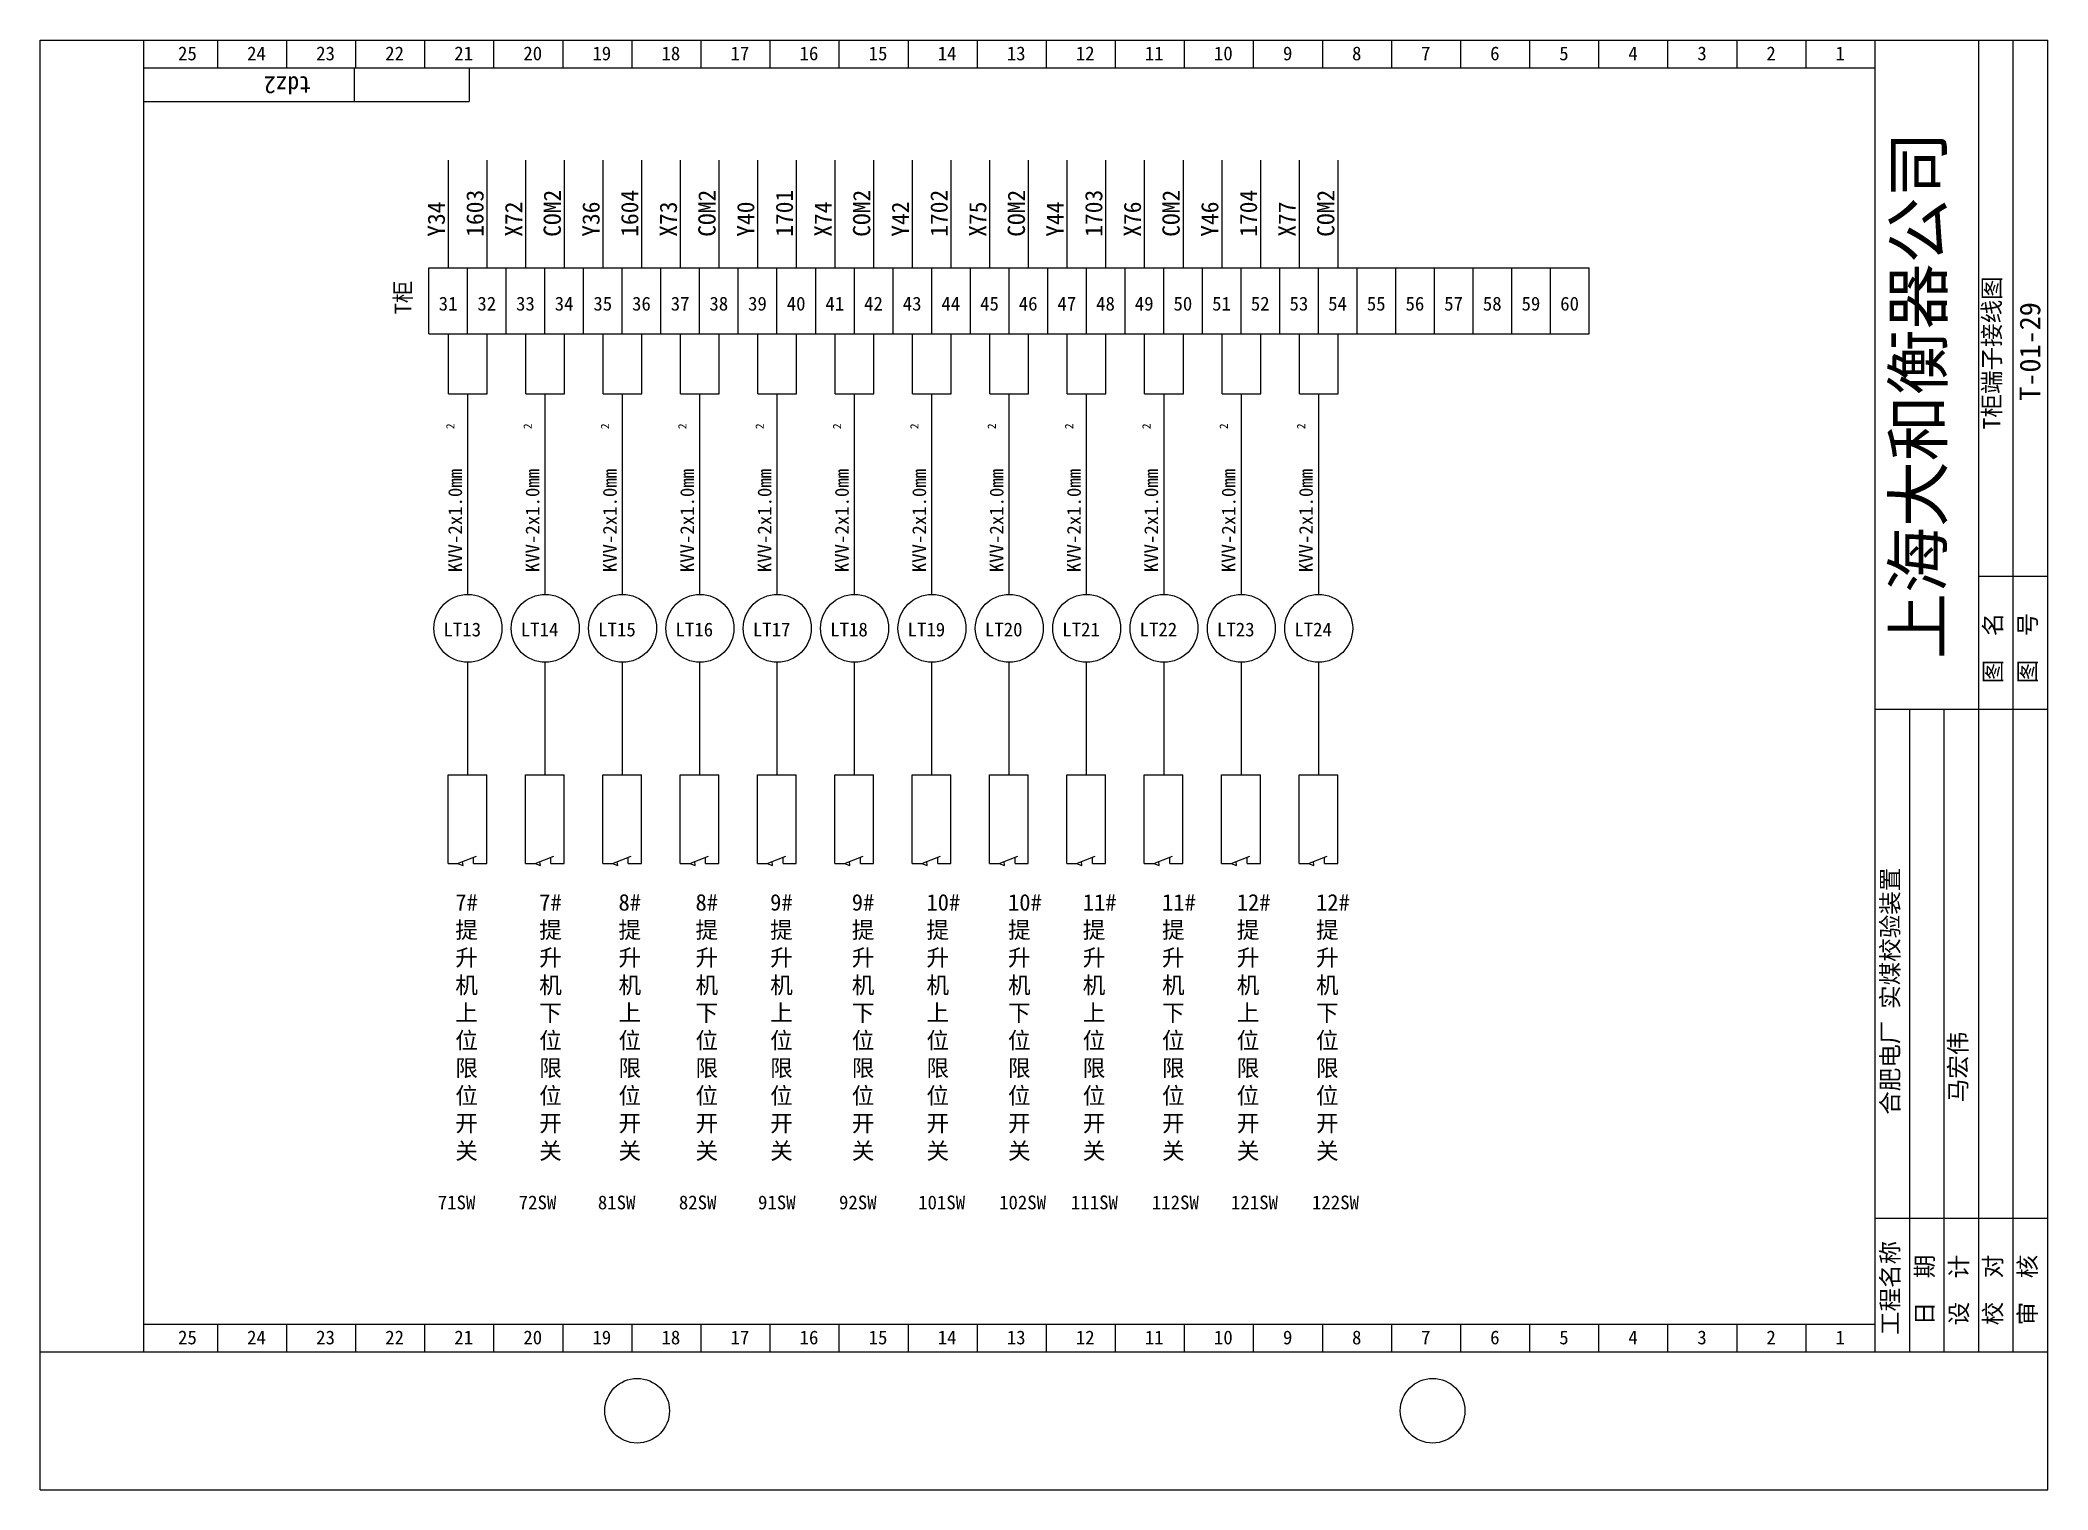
# Model space of a CAD drawing. Extents: x 435 to 726, y -17 to 193.
import ezdxf

# ---------------------------------------------------------------- set-up
doc = ezdxf.new("R2010")
doc.units = 0
doc.header["$LTSCALE"] = 0.5
doc.linetypes.add('DASHED2', pattern=[9.525, 6.35, -3.175])
doc.layers.get('0').update_dxf_attribs({"linetype": 'CONTINUOUS'})

# ---------------------------------------------------------------- blocks, each defined once
blk = doc.blocks.new('A$C1AB2001F')
at = {"insert": (0.75, 4), "char_height": 2.5, "width": 44.7874, "attachment_point": 1}
blk.add_mtext('\\f宋体|b0|i0|c134|p2;合肥电厂 实煤校验装置', dxfattribs=at)
blk = doc.blocks.new('A$C66194C3C')
at = {"ltscale": 0.5, "rotation": 90}
blk.add_blockref('A$C1AB2001F', (4.21, -0.69), dxfattribs=at)
blk = doc.blocks.new('A$C330944B9')
at = {"insert": (0.21, 3.58), "char_height": 2.5, "width": 20.5327, "attachment_point": 1}
blk.add_mtext('\\f宋体|b0|i0|c134|p2;马宏伟', dxfattribs=at)
blk = doc.blocks.new('A$C3A72386F')
at = {"linetype": 'DASHED2', "ltscale": 0.5}
blk.add_blockref('A$C330944B9', (0, 0), dxfattribs=at)
blk = doc.blocks.new('A$C49B270EE')
at = {"ltscale": 0.5, "rotation": 90}
blk.add_blockref('A$C3A72386F', (3.79, -0.16), dxfattribs=at)
at = {"insert": (5.09, 97.53), "char_height": 2.5, "width": 34.2099, "attachment_point": 1, "rotation": 90}
blk.add_mtext('\\f宋体|b0|i0|c134|p2;T柜端子接线图', dxfattribs=at)
blk = doc.blocks.new('A$C4D0B3A5C')
at = {"ltscale": 0.5}
for p, q in [((0, 0.27), (0.78, 0)), ((0.78, 0), (0.72, 0.56))]:
    blk.add_line(p, q, dxfattribs=at)

msp = doc.modelspace()

# ---------------------------------------------------------------- linework, layer by layer
for p, q in [((434.94, -16.51), (434.94, 193.49)), ((434.94, 193.49), (725.66, 193.49)), ((449.94, 3.49), (449.94, 193.49)), ((449.94, 193.49), (700.66, 193.49)), ((460.66, 189.49), (460.66, 193.49)), ((470.66, 189.49), (470.66, 193.49)), ((480.66, 189.49), (480.66, 193.49)), ((490.66, 189.49), (490.66, 193.49)), ((500.66, 189.49), (500.66, 193.49)), ((510.66, 189.49), (510.66, 193.49)), ((520.66, 189.49), (520.66, 193.49)), ((530.66, 189.49), (530.66, 193.49)), ((540.66, 189.49), (540.66, 193.49)), ((550.66, 189.49), (550.66, 193.49)), ((560.66, 189.49), (560.66, 193.49)), ((570.66, 189.49), (570.66, 193.49)), ((580.66, 189.49), (580.66, 193.49)), ((590.66, 189.49), (590.66, 193.49)), ((600.66, 189.49), (600.66, 193.49)), ((610.66, 189.49), (610.66, 193.49)), ((620.66, 189.49), (620.66, 193.49)), ((630.66, 189.49), (630.66, 193.49)), ((640.66, 189.49), (640.66, 193.49)), ((650.66, 189.49), (650.66, 193.49)), ((660.66, 189.49), (660.66, 193.49)), ((670.66, 189.49), (670.66, 193.49)), ((680.66, 189.49), (680.66, 193.49)), ((690.66, 189.49), (690.66, 193.49)), ((700.66, 3.49), (700.66, 193.49)), ((715.66, 3.49), (715.66, 193.49)), ((720.66, 3.49), (720.66, 193.49)), ((725.66, -16.51), (725.66, 193.49)), ((449.94, 189.49), (700.66, 189.49)), ((480.4, 189.49), (480.4, 184.61)), ((497.08, 189.49), (497.08, 184.61)), ((449.94, 184.61), (497.08, 184.61)), ((715.66, 115.85), (725.66, 115.85)), ((700.66, 96.6), (725.66, 96.6)), ((705.66, 3.49), (705.66, 96.6)), ((710.66, 3.49), (710.66, 96.6)), ((700.66, 22.87), (725.66, 22.87)), ((449.94, 7.49), (700.66, 7.49)), ((460.66, 3.49), (460.66, 7.49)), ((470.66, 3.49), (470.66, 7.49)), ((480.66, 3.49), (480.66, 7.49)), ((490.66, 3.49), (490.66, 7.49)), ((500.66, 3.49), (500.66, 7.49)), ((510.66, 3.49), (510.66, 7.49)), ((520.66, 3.49), (520.66, 7.49)), ((530.66, 3.49), (530.66, 7.49)), ((540.66, 3.49), (540.66, 7.49)), ((550.66, 3.49), (550.66, 7.49)), ((560.66, 3.49), (560.66, 7.49)), ((570.66, 3.49), (570.66, 7.49)), ((580.66, 3.49), (580.66, 7.49)), ((590.66, 3.49), (590.66, 7.49)), ((600.66, 3.49), (600.66, 7.49)), ((610.66, 3.49), (610.66, 7.49)), ((620.66, 3.49), (620.66, 7.49)), ((630.66, 3.49), (630.66, 7.49)), ((640.66, 3.49), (640.66, 7.49)), ((650.66, 3.49), (650.66, 7.49)), ((660.66, 3.49), (660.66, 7.49)), ((670.66, 3.49), (670.66, 7.49)), ((680.66, 3.49), (680.66, 7.49)), ((690.66, 3.49), (690.66, 7.49)), ((434.94, 3.49), (725.66, 3.49)), ((434.94, -16.51), (725.66, -16.51))]:
    msp.add_line(p, q)
at = {"ltscale": 0.5}
for p, q in [((494.08, 160.54), (494.08, 176.12)), ((499.68, 160.54), (499.68, 176.12)), ((505.28, 160.54), (505.28, 176.12)), ((510.88, 160.54), (510.88, 176.12)), ((516.48, 160.54), (516.48, 176.12)), ((522.08, 160.54), (522.08, 176.12)), ((527.68, 160.54), (527.68, 176.12)), ((533.28, 160.54), (533.28, 176.12)), ((538.88, 160.54), (538.88, 176.12)), ((544.48, 160.54), (544.48, 176.12)), ((550.08, 160.54), (550.08, 176.12)), ((555.68, 160.54), (555.68, 176.12)), ((561.28, 160.54), (561.28, 176.12)), ((566.88, 160.54), (566.88, 176.12)), ((572.48, 160.54), (572.48, 176.12)), ((578.08, 160.54), (578.08, 176.12)), ((583.68, 160.54), (583.68, 176.12)), ((589.28, 160.54), (589.28, 176.12)), ((594.88, 160.54), (594.88, 176.12)), ((600.48, 160.54), (600.48, 176.12)), ((606.08, 160.54), (606.08, 176.12)), ((611.68, 160.54), (611.68, 176.12)), ((617.28, 160.54), (617.28, 176.12)), ((622.88, 160.54), (622.88, 176.12)), ((491.24, 160.52), (653.64, 160.52)), ((491.24, 150.94), (491.24, 160.52)), ((496.84, 160.52), (659.24, 160.52)), ((496.84, 150.94), (496.84, 160.52)), ((502.44, 150.94), (502.44, 160.52)), ((508.04, 150.94), (508.04, 160.52)), ((513.64, 150.94), (513.64, 160.52)), ((519.24, 150.94), (519.24, 160.52)), ((524.84, 150.94), (524.84, 160.52)), ((530.44, 150.94), (530.44, 160.52)), ((536.04, 150.94), (536.04, 160.52)), ((541.64, 150.94), (541.64, 160.52)), ((547.24, 150.94), (547.24, 160.52)), ((552.84, 150.94), (552.84, 160.52)), ((558.44, 150.94), (558.44, 160.52)), ((564.04, 150.94), (564.04, 160.52)), ((569.64, 150.94), (569.64, 160.52)), ((575.24, 150.94), (575.24, 160.52)), ((580.84, 150.94), (580.84, 160.52)), ((586.44, 150.94), (586.44, 160.52)), ((592.04, 150.94), (592.04, 160.52)), ((597.64, 150.94), (597.64, 160.52)), ((603.24, 150.94), (603.24, 160.52)), ((608.84, 150.94), (608.84, 160.52)), ((614.44, 150.94), (614.44, 160.52)), ((620.04, 150.94), (620.04, 160.52)), ((625.64, 150.94), (625.64, 160.52)), ((631.24, 150.94), (631.24, 160.52)), ((636.84, 150.94), (636.84, 160.52)), ((642.44, 150.94), (642.44, 160.52)), ((648.04, 150.94), (648.04, 160.52)), ((653.64, 150.94), (653.64, 160.52)), ((659.24, 150.94), (659.24, 160.52)), ((491.24, 150.94), (653.64, 150.94)), ((494.08, 142.26), (494.08, 150.87)), ((496.84, 150.94), (659.24, 150.94)), ((499.68, 142.26), (499.68, 150.87)), ((505.28, 142.26), (505.28, 150.87)), ((510.88, 142.26), (510.88, 150.87)), ((516.48, 142.26), (516.48, 150.87)), ((522.08, 142.26), (522.08, 150.87)), ((527.68, 142.26), (527.68, 150.87)), ((533.28, 142.26), (533.28, 150.87)), ((538.88, 142.26), (538.88, 150.87)), ((544.48, 142.26), (544.48, 150.87)), ((550.08, 142.26), (550.08, 150.87)), ((555.68, 142.26), (555.68, 150.87)), ((561.28, 142.26), (561.28, 150.87)), ((566.88, 142.26), (566.88, 150.87)), ((572.48, 142.26), (572.48, 150.87)), ((578.08, 142.26), (578.08, 150.87)), ((583.68, 142.26), (583.68, 150.87)), ((589.28, 142.26), (589.28, 150.87)), ((594.88, 142.26), (594.88, 150.87)), ((600.48, 142.26), (600.48, 150.87)), ((606.08, 142.26), (606.08, 150.87)), ((611.68, 142.26), (611.68, 150.87)), ((617.28, 142.26), (617.28, 150.87)), ((622.88, 142.26), (622.88, 150.87)), ((494.08, 142.26), (499.68, 142.26)), ((496.88, 113.22), (496.88, 142.26)), ((505.28, 142.26), (510.88, 142.26)), ((508.08, 113.22), (508.08, 142.26)), ((516.48, 142.26), (522.08, 142.26)), ((519.28, 113.22), (519.28, 142.26)), ((527.68, 142.26), (533.28, 142.26)), ((530.48, 113.22), (530.48, 142.26)), ((538.88, 142.26), (544.48, 142.26)), ((541.68, 113.22), (541.68, 142.26)), ((550.08, 142.26), (555.68, 142.26)), ((552.88, 113.22), (552.88, 142.26)), ((561.28, 142.26), (566.88, 142.26)), ((564.08, 113.22), (564.08, 142.26)), ((572.48, 142.26), (578.08, 142.26)), ((575.28, 113.22), (575.28, 142.26)), ((583.68, 142.26), (589.28, 142.26)), ((586.48, 113.22), (586.48, 142.26)), ((594.88, 142.26), (600.48, 142.26)), ((597.68, 113.22), (597.68, 142.26)), ((606.08, 142.26), (611.68, 142.26)), ((608.88, 113.22), (608.88, 142.26)), ((617.28, 142.26), (622.88, 142.26)), ((620.08, 113.22), (620.08, 142.26)), ((496.88, 87.07), (496.88, 103.37)), ((508.08, 87.07), (508.08, 103.37)), ((519.28, 87.07), (519.28, 103.37)), ((530.48, 87.07), (530.48, 103.37)), ((541.68, 87.07), (541.68, 103.37)), ((552.88, 87.07), (552.88, 103.37)), ((564.08, 87.07), (564.08, 103.37)), ((575.28, 87.07), (575.28, 103.37)), ((586.48, 87.07), (586.48, 103.37)), ((597.68, 87.07), (597.68, 103.37)), ((608.88, 87.07), (608.88, 103.37)), ((620.08, 87.07), (620.08, 103.37)), ((494.03, 74.22), (494.03, 87.07)), ((494.03, 87.07), (499.63, 87.07)), ((499.63, 74.22), (499.63, 87.07)), ((505.23, 74.22), (505.23, 87.07)), ((505.23, 87.07), (510.83, 87.07)), ((510.83, 74.22), (510.83, 87.07)), ((516.43, 87.07), (522.03, 87.07)), ((516.43, 74.22), (516.43, 87.07)), ((522.03, 74.22), (522.03, 87.07)), ((527.63, 74.22), (527.63, 87.07)), ((527.63, 87.07), (533.23, 87.07)), ((533.23, 74.22), (533.23, 87.07)), ((538.83, 74.22), (538.83, 87.07)), ((538.83, 87.07), (544.43, 87.07)), ((544.43, 74.22), (544.43, 87.07)), ((550.03, 74.22), (550.03, 87.07)), ((550.03, 87.07), (555.63, 87.07)), ((555.63, 74.22), (555.63, 87.07)), ((561.23, 74.22), (561.23, 87.07)), ((561.23, 87.07), (566.83, 87.07)), ((566.83, 74.22), (566.83, 87.07)), ((572.43, 87.07), (578.03, 87.07)), ((572.43, 74.22), (572.43, 87.07)), ((578.03, 74.22), (578.03, 87.07)), ((583.63, 74.22), (583.63, 87.07)), ((583.63, 87.07), (589.23, 87.07)), ((589.23, 74.22), (589.23, 87.07)), ((594.83, 74.22), (594.83, 87.07)), ((594.83, 87.07), (600.43, 87.07)), ((600.43, 74.22), (600.43, 87.07)), ((606.03, 74.22), (606.03, 87.07)), ((606.03, 87.07), (611.63, 87.07)), ((611.63, 74.22), (611.63, 87.07)), ((617.23, 74.22), (617.23, 87.07)), ((617.23, 87.07), (622.83, 87.07)), ((622.83, 74.22), (622.83, 87.07)), ((494.03, 74.22), (495.41, 74.22)), ((495.4, 74.22), (498.12, 75.3)), ((497.71, 74.22), (497.71, 75.14)), ((497.71, 74.22), (499.63, 74.22)), ((505.23, 74.22), (506.61, 74.22)), ((506.6, 74.22), (509.32, 75.3)), ((508.91, 74.22), (508.91, 75.14)), ((508.91, 74.22), (510.83, 74.22)), ((516.43, 74.22), (517.81, 74.22)), ((517.8, 74.22), (520.52, 75.3)), ((520.11, 74.22), (520.11, 75.14)), ((520.11, 74.22), (522.03, 74.22)), ((527.63, 74.22), (529.01, 74.22)), ((529, 74.22), (531.72, 75.3)), ((531.31, 74.22), (531.31, 75.14)), ((531.31, 74.22), (533.23, 74.22)), ((538.83, 74.22), (540.21, 74.22)), ((540.2, 74.22), (542.92, 75.3)), ((542.51, 74.22), (542.51, 75.14)), ((542.51, 74.22), (544.43, 74.22)), ((550.03, 74.22), (551.41, 74.22)), ((551.4, 74.22), (554.12, 75.3)), ((553.71, 74.22), (553.71, 75.14)), ((553.71, 74.22), (555.63, 74.22)), ((561.23, 74.22), (562.61, 74.22)), ((562.6, 74.22), (565.32, 75.3)), ((564.91, 74.22), (564.91, 75.14)), ((564.91, 74.22), (566.83, 74.22)), ((572.43, 74.22), (573.81, 74.22)), ((573.8, 74.22), (576.52, 75.3)), ((576.11, 74.22), (576.11, 75.14)), ((576.11, 74.22), (578.03, 74.22)), ((583.63, 74.22), (585.01, 74.22)), ((585, 74.22), (587.72, 75.3)), ((587.31, 74.22), (587.31, 75.14)), ((587.31, 74.22), (589.23, 74.22)), ((594.83, 74.22), (596.21, 74.22)), ((596.2, 74.22), (598.92, 75.3)), ((598.51, 74.22), (598.51, 75.14)), ((598.51, 74.22), (600.43, 74.22)), ((606.03, 74.22), (607.41, 74.22)), ((607.4, 74.22), (610.12, 75.3)), ((609.71, 74.22), (609.71, 75.14)), ((609.71, 74.22), (611.63, 74.22)), ((617.23, 74.22), (618.61, 74.22)), ((618.6, 74.22), (621.32, 75.3)), ((620.91, 74.22), (620.91, 75.14)), ((620.91, 74.22), (622.83, 74.22))]:
    msp.add_line(p, q, dxfattribs=at)
for centre in [(496.88, 108.29), (508.08, 108.29), (519.28, 108.29), (530.48, 108.29), (541.68, 108.29), (552.88, 108.29), (564.08, 108.29), (575.28, 108.29), (586.48, 108.29), (597.68, 108.29), (608.88, 108.29), (620.08, 108.29)]:
    msp.add_circle(centre, 4.92, dxfattribs=at)
for centre in [(521.39, -5.05), (636.58, -5.05)]:
    msp.add_circle(centre, 4.68)

# ---------------------------------------------------------------- block references
for name, p in [('A$C49B270EE', (711.19, 39.59)), ('A$C4D0B3A5C', (495.4, 73.95)), ('A$C4D0B3A5C', (506.6, 73.95)), ('A$C4D0B3A5C', (517.8, 73.95)), ('A$C4D0B3A5C', (529, 73.95)), ('A$C4D0B3A5C', (540.2, 73.95)), ('A$C4D0B3A5C', (551.4, 73.95)), ('A$C4D0B3A5C', (562.6, 73.95)), ('A$C4D0B3A5C', (573.8, 73.95)), ('A$C4D0B3A5C', (585, 73.95)), ('A$C4D0B3A5C', (596.2, 73.95)), ('A$C4D0B3A5C', (607.4, 73.95)), ('A$C4D0B3A5C', (618.6, 73.95)), ('A$C66194C3C', (701.36, 37.76))]:
    msp.add_blockref(name, p, dxfattribs=at)

# ---------------------------------------------------------------- texts
at = {"attachment_point": 1}
for s, insert, char_height, width in [('25', (454.91, 192.57), 2, 13.8727), ('24', (464.91, 192.57), 2, 13.8727), ('23', (474.91, 192.57), 2, 13.8727), ('22', (484.91, 192.57), 2, 13.8727), ('21', (494.91, 192.57), 2, 13.8727), ('20', (504.91, 192.57), 2, 13.8727), ('19', (514.91, 192.57), 2, 13.8727), ('18', (524.91, 192.57), 2, 13.8727), ('17', (534.91, 192.57), 2, 13.8727), ('16', (544.91, 192.57), 2, 13.8727), ('15', (554.91, 192.57), 2, 13.8727), ('14', (564.91, 192.57), 2, 13.8727), ('13', (574.91, 192.57), 2, 13.8727), ('12', (584.91, 192.57), 2, 13.8727), ('11', (594.91, 192.57), 2, 13.8727), ('10', (604.91, 192.57), 2, 13.8727), ('9', (614.91, 192.57), 2, 13.8727), ('8', (624.91, 192.57), 2, 13.8727), ('7', (634.91, 192.57), 2, 13.8727), ('6', (644.91, 192.57), 2, 13.8727), ('5', (654.91, 192.57), 2, 13.8727), ('4', (664.91, 192.57), 2, 13.8727), ('3', (674.91, 192.57), 2, 13.8727), ('2', (684.91, 192.57), 2, 13.8727), ('1', (694.91, 192.57), 2, 13.8727), ('31', (492.65, 156.32), 2, 11.0982), ('32', (498.25, 156.32), 2, 11.0982), ('33', (503.85, 156.32), 2, 11.0982), ('34', (509.45, 156.32), 2, 11.0982), ('35', (515.05, 156.32), 2, 11.0982), ('36', (520.65, 156.32), 2, 11.0982), ('37', (526.25, 156.32), 2, 11.0982), ('38', (531.85, 156.32), 2, 11.0982), ('39', (537.45, 156.32), 2, 11.0982), ('40', (543.05, 156.32), 2, 11.0982), ('41', (548.65, 156.32), 2, 11.0982), ('42', (554.25, 156.32), 2, 11.0982), ('43', (559.85, 156.32), 2, 11.0982), ('44', (565.45, 156.32), 2, 11.0982), ('45', (571.05, 156.32), 2, 11.0982), ('46', (576.65, 156.32), 2, 11.0982), ('47', (582.25, 156.32), 2, 11.0982), ('48', (587.85, 156.32), 2, 11.0982), ('49', (593.45, 156.32), 2, 11.0982), ('50', (599.05, 156.32), 2, 11.0982), ('51', (604.65, 156.32), 2, 11.0982), ('52', (610.25, 156.32), 2, 11.0982), ('53', (615.85, 156.32), 2, 11.0982), ('54', (621.45, 156.32), 2, 11.0982), ('55', (627.05, 156.32), 2, 11.0982), ('56', (632.65, 156.32), 2, 11.0982), ('57', (638.25, 156.32), 2, 11.0982), ('58', (643.85, 156.32), 2, 11.0982), ('59', (649.45, 156.32), 2, 11.0982), ('60', (655.05, 156.32), 2, 11.0982), ('LT13', (493.35, 109.12), 2, 11.0982), ('LT14', (504.55, 109.12), 2, 11.0982), ('LT15', (515.75, 109.12), 2, 11.0982), ('LT16', (526.95, 109.12), 2, 11.0982), ('LT17', (538.15, 109.12), 2, 11.0982), ('LT18', (549.35, 109.12), 2, 11.0982), ('LT19', (560.55, 109.12), 2, 11.0982), ('LT20', (571.75, 109.12), 2, 11.0982), ('LT21', (582.95, 109.12), 2, 11.0982), ('LT22', (594.15, 109.12), 2, 11.0982), ('LT23', (605.35, 109.12), 2, 11.0982), ('LT24', (616.55, 109.12), 2, 11.0982), ('\\f宋体|b0|i0|c134|p2;7#提升机\\P上位\\P限位开关', (495.06, 69.8), 2.4, 0.3583), ('\\f宋体|b0|i0|c134|p2;7#提升机\\P下位\\P限位开关', (507.21, 69.8), 2.4, 0.3583), ('\\f宋体|b0|i0|c134|p2;8#提升机\\P上位\\P限位开关', (518.69, 69.8), 2.4, 0.3583), ('\\f宋体|b0|i0|c134|p2;8#提升机\\P下位\\P限位开关', (529.84, 69.8), 2.4, 0.3583), ('\\f宋体|b0|i0|c134|p2;9#提升机\\P上位\\P限位开关', (540.65, 69.8), 2.4, 0.3583), ('\\f宋体|b0|i0|c134|p2;9#提升机\\P下位\\P限位开关', (552.47, 69.8), 2.4, 0.3583), ('\\f宋体|b0|i0|c134|p2;10#提升机\\P上位\\P限位开关', (563.28, 69.8), 2.4, 0.3583), ('\\f宋体|b0|i0|c134|p2;10#提升机\\P下位\\P限位开关', (575.09, 69.8), 2.4, 0.3583), ('\\f宋体|b0|i0|c134|p2;11#提升机\\P上位\\P限位开关', (585.91, 69.8), 2.4, 0.3583), ('\\f宋体|b0|i0|c134|p2;11#提升机\\P下位\\P限位开关', (597.39, 69.8), 2.4, 0.3583), ('\\f宋体|b0|i0|c134|p2;12#提升机\\P上位\\P限位开关', (608.21, 69.8), 2.4, 0.3583), ('\\f宋体|b0|i0|c134|p2;12#提升机\\P下位\\P限位开关', (619.69, 69.8), 2.4, 0.3583), ('71SW', (492.52, 26.13), 2, 11.0982), ('72SW', (504.24, 26.13), 2, 11.0982), ('81SW', (515.7, 26.13), 2, 11.0982), ('82SW', (527.43, 26.13), 2, 11.0982), ('91SW', (538.89, 26.13), 2, 11.0982), ('92SW', (550.62, 26.13), 2, 11.0982), ('101SW', (562.08, 26.13), 2, 11.0982), ('102SW', (573.8, 26.13), 2, 11.0982), ('111SW', (584.2, 26.13), 2, 11.0982), ('112SW', (595.92, 26.13), 2, 11.0982), ('121SW', (607.38, 26.13), 2, 11.0982), ('122SW', (619.11, 26.13), 2, 11.0982), ('25', (454.91, 6.57), 2, 13.8727), ('24', (464.91, 6.57), 2, 13.8727), ('23', (474.91, 6.57), 2, 13.8727), ('22', (484.91, 6.57), 2, 13.8727), ('21', (494.91, 6.57), 2, 13.8727), ('20', (504.91, 6.57), 2, 13.8727), ('19', (514.91, 6.57), 2, 13.8727), ('18', (524.91, 6.57), 2, 13.8727), ('17', (534.91, 6.57), 2, 13.8727), ('16', (544.91, 6.57), 2, 13.8727), ('15', (554.91, 6.57), 2, 13.8727), ('14', (564.91, 6.57), 2, 13.8727), ('13', (574.91, 6.57), 2, 13.8727), ('12', (584.91, 6.57), 2, 13.8727), ('11', (594.91, 6.57), 2, 13.8727), ('10', (604.91, 6.57), 2, 13.8727), ('9', (614.91, 6.57), 2, 13.8727), ('8', (624.91, 6.57), 2, 13.8727), ('7', (634.91, 6.57), 2, 13.8727), ('6', (644.91, 6.57), 2, 13.8727), ('5', (654.91, 6.57), 2, 13.8727), ('4', (664.91, 6.57), 2, 13.8727), ('3', (674.91, 6.57), 2, 13.8727), ('2', (684.91, 6.57), 2, 13.8727), ('1', (694.91, 6.57), 2, 13.8727)]:
    msp.add_mtext(s, dxfattribs=dict(at, insert=insert, char_height=char_height, width=width))
at = {"ltscale": 0.5, "insert": (474.16, 185.74), "char_height": 2.5, "width": 19.7563, "attachment_point": 1, "rotation": 180}
msp.add_mtext('tdz2', dxfattribs=at)
at = {"attachment_point": 1, "rotation": 90}
for s, insert, char_height, width in [('\\f宋体|b0|i0|c134|p2;上海大和衡器公司', (703.37, 103.86), 7, 127.4816), ('1603', (496.65, 165.01), 2.5, 13.8727), ('COM2', (507.85, 165.01), 2.5, 13.8727), ('1604', (519.05, 165.01), 2.5, 13.8727), ('COM2', (530.25, 165.01), 2.5, 13.8727), ('1701', (541.45, 165.01), 2.5, 13.8727), ('COM2', (552.65, 165.01), 2.5, 13.8727), ('1702', (563.85, 165.01), 2.5, 13.8727), ('COM2', (575.05, 165.01), 2.5, 13.8727), ('1703', (586.25, 165.01), 2.5, 13.8727), ('COM2', (597.45, 165.01), 2.5, 13.8727), ('1704', (608.65, 165.01), 2.5, 13.8727), ('COM2', (619.85, 165.01), 2.5, 13.8727), ('Y34', (491.05, 165.01), 2.5, 13.8727), ('X72', (502.25, 165.01), 2.5, 13.8727), ('Y36', (513.45, 165.01), 2.5, 13.8727), ('X73', (524.65, 165.01), 2.5, 13.8727), ('Y40', (535.85, 165.01), 2.5, 13.8727), ('X74', (547.05, 165.01), 2.5, 13.8727), ('Y42', (558.25, 165.01), 2.5, 13.8727), ('X75', (569.45, 165.01), 2.5, 13.8727), ('Y44', (580.65, 165.01), 2.5, 13.8727), ('X76', (591.85, 165.01), 2.5, 13.8727), ('Y46', (603.05, 165.01), 2.5, 13.8727), ('X77', (614.25, 165.01), 2.5, 13.8727), ('\\f宋体|b0|i0|c134|p2;T柜', (486.27, 153.76), 2.4, 5.7759), ('T-01-29', (721.57, 141.25), 3, 13.8727), ('2', (493.73, 137.15), 1.2, 2.3617), ('2', (504.93, 137.15), 1.2, 2.3617), ('2', (516.13, 137.15), 1.2, 2.3617), ('2', (527.33, 137.15), 1.2, 2.3617), ('2', (538.53, 137.15), 1.2, 2.3617), ('2', (549.73, 137.15), 1.2, 2.3617), ('2', (560.93, 137.15), 1.2, 2.3617), ('2', (572.13, 137.15), 1.2, 2.3617), ('2', (583.33, 137.15), 1.2, 2.3617), ('2', (594.53, 137.15), 1.2, 2.3617), ('2', (605.73, 137.15), 1.2, 2.3617), ('2', (616.93, 137.15), 1.2, 2.3617), ('KVV-2x1.0mm', (494.03, 116.42), 2, 24.3284), ('KVV-2x1.0mm', (505.23, 116.42), 2, 24.3284), ('KVV-2x1.0mm', (516.43, 116.42), 2, 24.3284), ('KVV-2x1.0mm', (527.63, 116.42), 2, 24.3284), ('KVV-2x1.0mm', (538.83, 116.42), 2, 24.3284), ('KVV-2x1.0mm', (550.03, 116.42), 2, 24.3284), ('KVV-2x1.0mm', (561.23, 116.42), 2, 24.3284), ('KVV-2x1.0mm', (572.43, 116.42), 2, 24.3284), ('KVV-2x1.0mm', (583.63, 116.42), 2, 24.3284), ('KVV-2x1.0mm', (594.83, 116.42), 2, 24.3284), ('KVV-2x1.0mm', (606.03, 116.42), 2, 24.3284), ('KVV-2x1.0mm', (617.23, 116.42), 2, 24.3284), ('\\f宋体|b0|i0|c134|p2;图  名', (716.46, 100.34), 2.5, 20.5327), ('\\f宋体|b0|i0|c134|p2;图  号', (721.46, 100.34), 2.5, 20.5327), ('\\f宋体|b0|i0|c134|p2;工程名称', (701.56, 5.92), 2.5, 20.5327), ('\\f宋体|b0|i0|c134|p2;日  期', (706.56, 7.33), 2.5, 20.5327), ('\\f宋体|b0|i0|c134|p2;设  计', (711.53, 7.33), 2.5, 20.5327), ('\\f宋体|b0|i0|c134|p2;校  对', (716.46, 7.33), 2.5, 20.5327), ('\\f宋体|b0|i0|c134|p2;审  核', (721.46, 7.33), 2.5, 20.5327)]:
    msp.add_mtext(s, dxfattribs=dict(at, insert=insert, char_height=char_height, width=width))

doc.saveas('drawing.dxf')
